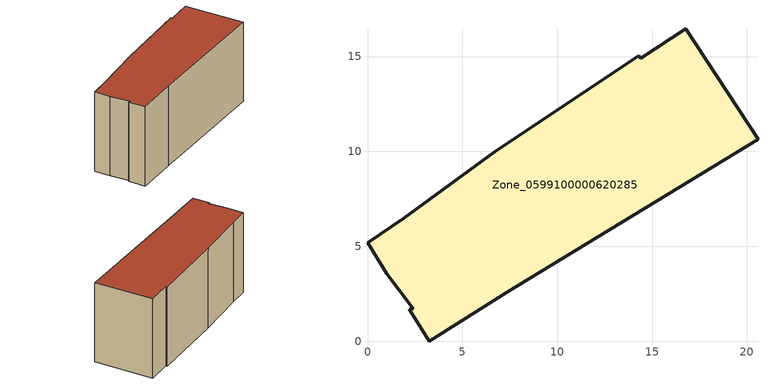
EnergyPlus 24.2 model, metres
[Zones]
Zone_0599100000620285
 floor ground (C_G): 14.39,14.91 16.77,16.46 20.58,10.64 7.39,2.6 3.24,0 2.2,1.67 2.4,1.71 1.02,3.56 0,5.19 1.9,6.48 6.7,9.99 14.3,15.04 z0
 wall outside (C_F): 16.77,16.46 14.39,14.91 14.3,15.04 6.7,9.99 1.9,6.48 0,5.19 1.02,3.56 2.4,1.71 2.2,1.67 3.24,0 7.39,2.6 20.58,10.64 16.77,16.46 z0:9.64
 roof outside (C_R): 2.4,1.71 2.2,1.67 3.24,0 7.39,2.6 20.58,10.64 16.77,16.46 14.39,14.91 14.3,15.04 6.7,9.99 1.9,6.48 0,5.19 1.02,3.56 z9.64
[BUILDING]
Pand.0599100000620285: North Axis=0; Terrain=City; Loads Convergence Tolerance Value=0.04; Temperature Convergence Tolerance Value=0.4; Solar Distribution=FullExterior; Maximum Number of Warmup Days=25; Minimum Number of Warmup Days=1
[Site:Location]
Rotterdam.The.Hague.AP_ZH_NLD Design_Conditions: Latitude=51.96; Longitude=4.45; Time Zone=1; Elevation=-4.5
[SITE:GROUNDTEMPERATURE:BUILDINGSURFACE]
18, 18, 18, 18, 18, 18, 18, 18, 18, 18, 18, 18
[MATERIAL] Thermal Absorptance=0.9; Solar Absorptance=0.7; Visible Absorptance=0.7
Name | Roughness | Thickness | Conductivity | Density | Specific Heat
G.D.1965-1974 | MediumSmooth | 0.15 | 0.882353 | 540 | 1210
F.D.1965-1974 | Rough | 0.3 | 0.697674 | 1920 | 840
R.D.1965-1974 | MediumRough | 0.2 | 0.232558 | 1500 | 1000
[CONSTRUCTION]
C_G: G.D.1965-1974
C_F: F.D.1965-1974
C_R: R.D.1965-1974
[ZONE]
Zone_0599100000620285: Type=1; Multiplier=1; Ceiling Height=Autocalculate; Volume=Autocalculate; Floor Area=autocalculate; Part of Total Floor Area=Yes
[ZONEINFILTRATION:DESIGNFLOWRATE]
Infil_Zone_0599100000620285: Zone or ZoneList or Space or SpaceList=Zone_0599100000620285; Schedule=AlwaysOn; Design Flow Rate Calculation Method=Flow/Area; Flow Rate per Floor Area=0.0042; Constant Term Coefficient=1; Temperature Term Coefficient=0; Velocity Term Coefficient=0; Velocity Squared Term Coefficient=0
[HVACTEMPLATE:ZONE:IDEALLOADSAIRSYSTEM]
Zone_0599100000620285: Maximum Heating Supply Air Temperature=50; Minimum Cooling Supply Air Temperature=13; Maximum Heating Supply Air Humidity Ratio=0.0156; Minimum Cooling Supply Air Humidity Ratio=0.0077; Heating Limit=NoLimit; Cooling Limit=NoLimit; Dehumidification Control Type=ConstantSensibleHeatRatio; Cooling Sensible Heat Ratio=0.7; Dehumidification Setpoint=60; Humidification Control Type=None; Humidification Setpoint=30; Outdoor Air Method=None; Outdoor Air Flow Rate per Person=0.00944; Outdoor Air Flow Rate per Zone Floor Area=0; Outdoor Air Flow Rate per Zone=0; Demand Controlled Ventilation Type=None; Outdoor Air Economizer Type=NoEconomizer; Heat Recovery Type=None; Sensible Heat Recovery Effectiveness=0.7; Latent Heat Recovery Effectiveness=0.65
[ZONECONTROL:THERMOSTAT]
ThermostatControl_Zone_0599100000620285: Zone or ZoneList=Zone_0599100000620285; Control Type Schedule=DualSetpointControlType; Control 1=Thermostat_Zone_0599100000620285; Temperature Difference Between Cutout And Setpoint=0
[THERMOSTATSETPOINT:DUALSETPOINT]
Thermostat_Zone_0599100000620285: Heating Setpoint Temperature Schedule=HeatingSetpoint_Zone_0599100000620285; Cooling Setpoint Temperature Schedule=CoolingSetpoint_Zone_0599100000620285
[SCHEDULE:COMPACT]
HeatingSetpoint_Zone_0599100000620285: Through: 12/31, For: AllDays, Until: 24:00, 21
CoolingSetpoint_Zone_0599100000620285: Through: 12/31, For: AllDays, Until: 24:00, 24
DualSetpointControlType: Through: 12/31, For: AllDays, Until: 24:00, 4
AlwaysOn: Through: 12/31, For: AllDays, Until: 24:00, 1
